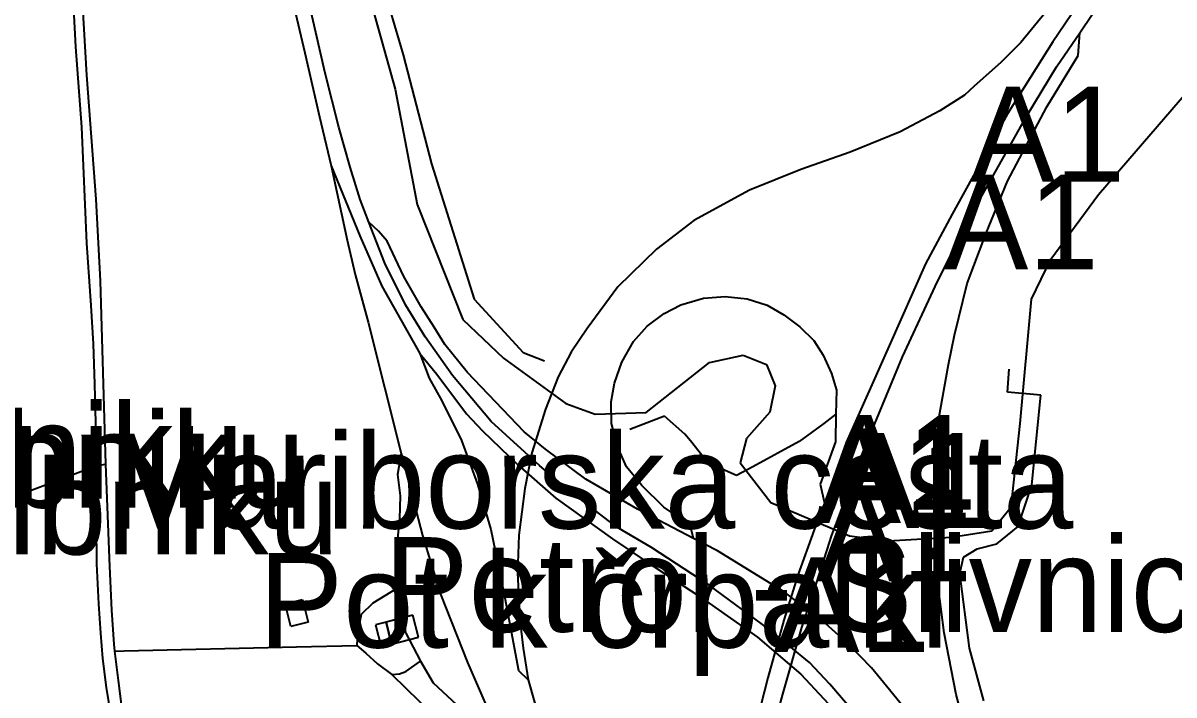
# Model space of a CAD drawing. Extents: x -8864 to 13231, y -7697 to 8949.
# Drawn here: x -2646 to -1893, y 236 to 676 of the extents above; entities that cross this region are included whole.
import ezdxf

# ---------------------------------------------------------------- set-up
doc = ezdxf.new("R2010")
doc.units = 0
for name, color, linetype in [('OSM_BUILDING_ROOF', 9, 'CONTINUOUS'), ('OSM_BUILDING_YES', 9, 'CONTINUOUS'), ('OSM_HIGHWAY_CYCLEWAY', 8, 'CONTINUOUS'), ('OSM_HIGHWAY_MOTORWAY', 8, 'CONTINUOUS'), ('OSM_HIGHWAY_MOTORWAY_LINK', 8, 'CONTINUOUS'), ('OSM_HIGHWAY_SECONDARY', 8, 'CONTINUOUS'), ('OSM_HIGHWAY_SERVICE', 8, 'CONTINUOUS'), ('OSM_HIGHWAY_TRACK', 8, 'CONTINUOUS'), ('OSM_HIGHWAY_UNCLASSIFIED', 8, 'CONTINUOUS'), ('OSM_LABELS', 8, 'CONTINUOUS'), ('OSM_WATERWAY_STREAM', 4, 'CONTINUOUS')]:
    doc.layers.add(name, color=color, linetype=linetype)

msp = doc.modelspace()

# ---------------------------------------------------------------- linework, layer by layer
at = {"layer": 'OSM_BUILDING_ROOF'}
for p, q in [((-2391.164122, 288.417401), (-2408.821092, 283.936245)), ((-2387.504091, 273.97318), (-2391.164122, 288.417401)), ((-2408.821092, 283.936245), (-2405.161061, 269.492024)), ((-2405.161061, 269.492024), (-2387.504091, 273.97318))]:
    msp.add_line(p, q, dxfattribs=at)
at = {"layer": 'OSM_BUILDING_YES'}
for p, q in [((-2474.893074, 295.8897), (-2463.530133, 298.72517)), ((-2471.164131, 280.97846), (-2474.893074, 295.8897)), ((-2463.530133, 298.72517), (-2459.801189, 283.82505)), ((-2459.801189, 283.82505), (-2471.164131, 280.97846)), ((-2408.821092, 283.936245), (-2415.704707, 282.190485)), ((-2415.704707, 282.190485), (-2412.044675, 267.746264)), ((-2405.161061, 269.492024), (-2408.821092, 283.936245)), ((-2412.044675, 267.746264), (-2405.161061, 269.492024))]:
    msp.add_line(p, q, dxfattribs=at)
at = {"layer": 'OSM_HIGHWAY_CYCLEWAY'}
for p, q in [((-2611.830302, 660.686896), (-2613.109016, 685.538962)), ((-2608.024789, 608.069456), (-2611.830302, 660.686896)), ((-2604.694008, 532.089963), (-2608.024789, 608.069456)), ((-2601.769045, 491.103513), (-2604.694008, 532.089963)), ((-2600.229995, 465.995699), (-2601.769045, 491.103513)), ((-2599.43367, 439.775935), (-2600.229995, 465.995699)), ((-2598.606717, 406.106111), (-2599.43367, 439.775935)), ((-2599.709321, 397.855448), (-2598.859397, 401.035622)), ((-2598.859397, 401.035622), (-2598.606717, 406.106111)), ((-2603.200899, 393.029588), (-2601.156488, 394.975499)), ((-2600.421419, 385.434974), (-2603.200899, 393.029588)), ((-2601.156488, 394.975499), (-2599.709321, 397.855448)), ((-2599.242246, 380.787026), (-2600.421419, 385.434974)), ((-2598.315753, 367.944012), (-2599.242246, 380.787026)), ((-2598.354037, 348.729529), (-2598.315753, 367.944012)), ((-2598.116671, 321.998269), (-2598.354037, 348.729529)), ((-2596.830301, 295.822983), (-2598.116671, 321.998269)), ((-2595.459703, 276.641858), (-2596.830301, 295.822983)), ((-2594.066135, 260.15165), (-2595.459703, 276.641858)), ((-2591.75373, 241.048362), (-2594.066135, 260.15165)), ((-2588.790484, 222.289778), (-2591.75373, 241.048362))]:
    msp.add_line(p, q, dxfattribs=at)
at = {"layer": 'OSM_HIGHWAY_MOTORWAY'}
for p, q in [((-1943.361622, 706.699356), (-1972.412162, 663.956026)), ((-1954.724564, 669.738163), (-1934.226859, 700.094378)), ((-1972.412162, 663.956026), (-2001.914462, 616.720422)), ((-1969.83942, 647.476938), (-1954.724564, 669.738163)), ((-1989.456574, 615.386083), (-1969.83942, 647.476938)), ((-2001.914462, 616.720422), (-2038.147238, 550.993101)), ((-2026.010942, 550.1369), (-1989.456574, 615.386083)), ((-2038.147238, 550.993101), (-2055.651068, 518.379629)), ((-2047.74142, 506.95991), (-2026.010942, 550.1369)), ((-2055.651068, 518.379629), (-2079.571438, 464.817032)), ((-2070.758267, 457.522645), (-2047.74142, 506.95991)), ((-2079.571438, 464.817032), (-2107.611258, 401.391446)), ((-2098.078332, 391.67301), (-2070.758267, 457.522645)), ((-2107.611258, 401.391446), (-2121.845562, 361.817172)), ((-2113.300385, 350.408572), (-2098.078332, 391.67301)), ((-2121.845562, 361.817172), (-2125.291198, 353.221804)), ((-2125.291198, 353.221804), (-2128.560724, 344.192776)), ((-2116.922132, 340.756853), (-2113.300385, 350.408572)), ((-2128.560724, 344.192776), (-2139.28048, 314.570447)), ((-2128.606666, 304.618502), (-2116.922132, 340.756853)), ((-2139.28048, 314.570447), (-2148.32336, 285.214987)), ((-2136.715396, 280.344649), (-2128.606666, 304.618502)), ((-2148.32336, 285.214987), (-2158.966547, 247.44207)), ((-2149.15797, 236.789596), (-2136.715396, 280.344649)), ((-2158.966547, 247.44207), (-2175.053838, 183.049088)), ((-2163.920605, 180.980863), (-2149.15797, 236.789596))]:
    msp.add_line(p, q, dxfattribs=at)
at = {"layer": 'OSM_HIGHWAY_MOTORWAY_LINK'}
for p, q in [((-1929.793474, 741.225381), (-1993.262087, 663.388932)), ((-2478.376995, 726.858996), (-2461.883885, 656.694998)), ((-2448.637329, 643.440563), (-2465.804253, 718.719528)), ((-1993.262087, 663.388932), (-2006.424417, 650.401365)), ((-1955.834824, 654.871401), (-1954.724564, 669.738163)), ((-2461.883885, 656.694998), (-2452.435185, 614.696674)), ((-2006.424417, 650.401365), (-2023.866991, 634.767358)), ((-1976.286588, 621.312772), (-1955.834824, 654.871401)), ((-2439.785873, 607.902664), (-2448.637329, 643.440563)), ((-2023.866991, 634.767358), (-2030.268217, 629.0297)), ((-2030.268217, 629.0297), (-2046.340194, 618.72193)), ((-2046.340194, 618.72193), (-2072.366231, 604.855923)), ((-2001.960404, 572.70947), (-1976.286588, 621.312772)), ((-2452.435185, 614.696674), (-2444.816501, 582.661416)), ((-2432.305015, 581.749617), (-2439.785873, 607.902664)), ((-2072.366231, 604.855923), (-2104.984917, 591.579249)), ((-2104.984917, 591.579249), (-2137.220756, 580.215127)), ((-2444.816501, 582.661416), (-2425.865504, 536.915823)), ((-2444.816501, 582.661416), (-2434.349425, 533.891321)), ((-2425.704708, 560.611462), (-2432.305015, 581.749617)), ((-2137.220756, 580.215127), (-2170.888447, 566.738302)), ((-2016.087511, 538.661583), (-2001.960404, 572.70947)), ((-2170.888447, 566.738302), (-2207.251391, 546.956725)), ((-2420.138091, 545.766939), (-2425.704708, 560.611462)), ((-2409.693986, 518.957842), (-2420.138091, 545.766939)), ((-2413.660296, 539.962564), (-2420.138091, 545.766939)), ((-2207.251391, 546.956725), (-2231.669464, 528.020229)), ((-2425.865504, 536.915823), (-2411.661827, 503.957647)), ((-2408.040081, 533.301988), (-2413.660296, 539.962564)), ((-2028.399917, 505.62557), (-2016.087511, 538.661583)), ((-2434.349425, 533.891321), (-2429.104402, 511.496663)), ((-2397.098273, 510.128965), (-2408.040081, 533.301988)), ((-2231.669464, 528.020229), (-2257.021688, 503.368313)), ((-2396.164122, 491.637249), (-2409.693986, 518.957842)), ((-2429.104402, 511.496663), (-2420.605166, 480.239769)), ((-2385.811901, 490.30291), (-2397.098273, 510.128965)), ((-2036.646472, 471.866791), (-2028.399917, 505.62557)), ((-2411.661827, 503.957647), (-2386.769022, 459.713185)), ((-2257.021688, 503.368313), (-2277.213114, 476.136676)), ((-2383.254473, 470.754841), (-2396.164122, 491.637249)), ((-2377.404549, 476.948399), (-2385.811901, 490.30291)), ((-2226.661807, 486.021905), (-2215.781254, 491.637249)), ((-2215.781254, 491.637249), (-2200.980334, 496.051687)), ((-2200.980334, 496.051687), (-2186.723058, 497.108039)), ((-2186.723058, 497.108039), (-2172.473439, 495.651386)), ((-2172.473439, 495.651386), (-2159.257511, 491.359261)), ((-2159.257511, 491.359261), (-2148.415244, 485.187943)), ((-2237.909894, 477.615568), (-2226.661807, 486.021905)), ((-2148.415244, 485.187943), (-2137.886912, 477.226386)), ((-2420.605166, 480.239769), (-2398.920631, 394.186015)), ((-2370.321853, 465.628755), (-2377.404549, 476.948399)), ((-2277.213114, 476.136676), (-2287.626591, 460.613864)), ((-2246.799634, 467.563547), (-2237.909894, 477.615568)), ((-2137.886912, 477.226386), (-2128.698549, 468.186239)), ((-2365.237626, 445.380159), (-2383.254473, 470.754841)), ((-2254.510202, 454.164558), (-2246.799634, 467.563547)), ((-2128.698549, 468.186239), (-2122.779713, 458.73467)), ((-2040.612782, 452.641188), (-2036.646472, 471.866791)), ((-2386.769022, 459.713185), (-2375.597505, 446.147404)), ((-2386.769022, 459.713185), (-2380.574534, 443.723355)), ((-2355.689386, 447.626297), (-2370.321853, 465.628755)), ((-2287.626591, 460.613864), (-2296.187082, 444.47948)), ((-2259.318778, 440.443104), (-2254.510202, 454.164558)), ((-2122.779713, 458.73467), (-2117.190125, 446.692259)), ((-2046.860868, 417.225604), (-2040.612782, 452.641188)), ((-2375.597505, 446.147404), (-2356.026293, 420.339062)), ((-2339.939001, 415.235215), (-2365.237626, 445.380159)), ((-2318.384635, 408.418966), (-2355.689386, 447.626297)), ((-2117.190125, 446.692259), (-2113.897629, 435.839634)), ((-2380.574534, 443.723355), (-2372.266723, 428.723159)), ((-2296.187082, 444.47948), (-2304.456609, 423.274608)), ((-2261.4857, 428.222782), (-2259.318778, 440.443104)), ((-2113.897629, 435.839634), (-2114.295791, 420.127791)), ((-2372.266723, 428.723159), (-2359.464272, 402.748024)), ((-2304.456609, 423.274608), (-2313.384634, 394.753109)), ((-2261.301933, 414.02319), (-2261.4857, 428.222782)), ((-2356.026293, 420.339062), (-2345.765955, 409.030538)), ((-2308.154924, 386.235578), (-2339.939001, 415.235215)), ((-2114.295791, 420.127791), (-2114.540814, 401.825106)), ((-2049.824115, 369.589697), (-2046.860868, 417.225604)), ((-2345.765955, 409.030538), (-2322.33563, 386.702596)), ((-2304.448952, 397.021486), (-2318.384635, 408.418966)), ((-2257.220769, 398.833963), (-2261.301933, 414.02319)), ((-2359.464272, 402.748024), (-2349.020166, 374.282123)), ((-2114.540814, 401.825106), (-2124.571443, 374.193167)), ((-2398.920631, 394.186015), (-2384.870094, 340.690136)), ((-2313.384634, 394.753109), (-2317.94053, 371.368816)), ((-2277.978811, 377.42894), (-2304.448952, 397.021486)), ((-2251.478042, 385.612886), (-2257.220769, 398.833963)), ((-2322.33563, 386.702596), (-2297.695505, 365.130781)), ((-2290.115106, 371.001873), (-2308.154924, 386.235578)), ((-2241.439756, 373.381444), (-2251.478042, 385.612886)), ((-2244.150323, 357.725199), (-2277.978811, 377.42894)), ((-2349.020166, 374.282123), (-2340.184024, 344.504122)), ((-2317.94053, 371.368816), (-2321.90684, 340.723494)), ((-2257.67253, 346.060851), (-2290.115106, 371.001873)), ((-2226.998713, 359.170733), (-2241.439756, 373.381444)), ((-2124.571443, 374.193167), (-2121.845562, 361.817172)), ((-2049.380011, 345.093455), (-2049.824115, 369.589697)), ((-2297.695505, 365.130781), (-2260.582178, 338.310564)), ((-2207.580641, 338.610791), (-2244.150323, 357.725199)), ((-2209.724592, 347.517504), (-2226.998713, 359.170733)), ((-2207.580641, 338.610791), (-2209.724592, 347.517504)), ((-2384.870094, 340.690136), (-2373.20853, 302.227811)), ((-2340.184024, 344.504122), (-2331.700103, 303.284162)), ((-2321.90684, 340.723494), (-2322.810362, 316.316208)), ((-2234.961961, 332.806415), (-2257.67253, 346.060851)), ((-2048.85168, 332.750818), (-2049.380011, 345.093455)), ((-2260.582178, 338.310564), (-2239.188607, 324.010897)), ((-2197.236076, 308.143381), (-2234.961961, 332.806415)), ((-2191.876198, 330.5158), (-2207.580641, 338.610791)), ((-2047.396856, 307.50957), (-2048.85168, 332.750818)), ((-2239.188607, 324.010897), (-2203.254453, 300.515409)), ((-2148.200849, 303.806779), (-2191.876198, 330.5158)), ((-2322.810362, 316.316208), (-2321.164114, 285.415138)), ((-2373.20853, 302.227811), (-2355.467334, 257.327299)), ((-2331.700103, 303.284162), (-2322.067636, 252.090018)), ((-2158.162565, 279.188222), (-2197.236076, 308.143381)), ((-2121.072209, 282.94661), (-2148.200849, 303.806779)), ((-2043.468831, 276.786411), (-2047.396856, 307.50957)), ((-2203.254453, 300.515409), (-2165.758278, 273.928702)), ((-2321.164114, 285.415138), (-2319.050791, 266.767749)), ((-2131.57757, 257.494092), (-2158.162565, 279.188222)), ((-2105.620446, 269.002767), (-2121.072209, 282.94661)), ((-2165.758278, 273.928702), (-2137.25904, 249.821642)), ((-2035.697008, 236.556087), (-2043.468831, 276.786411)), ((-2319.050791, 266.767749), (-2315.758294, 246.163329)), ((-2090.972665, 253.902496), (-2105.620446, 269.002767)), ((-2355.467334, 257.327299), (-2341.049262, 224.246809)), ((-2118.23913, 243.294499), (-2131.57757, 257.494092)), ((-2322.067636, 252.090018), (-2315.758294, 246.163329)), ((-2137.25904, 249.821642), (-2119.127339, 230.35141)), ((-2066.60819, 224.068897), (-2090.972665, 253.902496)), ((-2315.758294, 246.163329), (-2306.761356, 214.539491)), ((-2102.940507, 225.436594), (-2118.23913, 243.294499)), ((-2030.811862, 218.031012), (-2035.697008, 236.556087))]:
    msp.add_line(p, q, dxfattribs=at)
at = {"layer": 'OSM_HIGHWAY_SECONDARY'}
for p, q in [((-2604.58681, 642.050626), (-2607.312691, 687.129049)), ((-2598.583747, 560.733776), (-2604.58681, 642.050626)), ((-2595.651128, 507.438048), (-2598.583747, 560.733776)), ((-2592.167207, 387.214093), (-2595.651128, 507.438048)), ((-2589.63275, 320.385942), (-2592.167207, 387.214093)), ((-2588.223868, 291.753249), (-2589.63275, 320.385942)), ((-2586.746073, 269.347471), (-2588.223868, 291.753249)), ((-2586.278998, 264.866315), (-2586.746073, 269.347471)), ((-2584.020192, 245.707429), (-2586.278998, 264.866315)), ((-2581.233055, 224.947337), (-2584.020192, 245.707429))]:
    msp.add_line(p, q, dxfattribs=at)
at = {"layer": 'OSM_HIGHWAY_SERVICE'}
for p, q in [((-2226.485696, 418.671138), (-2249.288149, 410.042411)), ((-2213.1396, 406.962312), (-2226.485696, 418.671138)), ((-2114.295791, 420.127791), (-2122.190126, 413.967592)), ((-2209.609737, 402.514515), (-2213.1396, 406.962312)), ((-2122.190126, 413.967592), (-2138.292731, 402.147572)), ((-2198.147255, 388.070294), (-2209.609737, 402.514515)), ((-2138.292731, 402.147572), (-2168.667926, 385.446094)), ((-2398.920631, 394.186015), (-2401.309605, 380.442322)), ((-2600.421419, 385.434974), (-2645.000291, 368.533345)), ((-2592.167207, 387.214093), (-2600.421419, 385.434974)), ((-2179.41831, 379.83075), (-2198.147255, 388.070294)), ((-2168.667926, 385.446094), (-2179.41831, 379.83075)), ((-2401.309605, 380.442322), (-2399.586787, 366.631912)), ((-2645.000291, 368.533345), (-2716.715459, 350.697679)), ((-2399.586787, 366.631912), (-2399.961979, 351.476044)), ((-2399.961979, 351.476044), (-2402.090616, 329.915347)), ((-2402.090616, 329.915347), (-2401.75371, 305.808287)), ((-2401.75371, 305.808287), (-2417.473466, 296.245524)), ((-2401.75371, 305.808287), (-2399.877752, 292.109072)), ((-2417.473466, 296.245524), (-2425.038551, 288.817702)), ((-2425.038551, 288.817702), (-2427.511752, 277.164474)), ((-2399.877752, 292.109072), (-2395.896129, 276.564022)), ((-2427.511752, 277.164474), (-2427.825688, 268.569106)), ((-2395.896129, 276.564022), (-2386.340232, 258.227978)), ((-2395.880815, 251.589641), (-2386.340232, 258.227978)), ((-2386.340232, 258.227978), (-2377.902252, 244.028386)), ((-2405.107462, 249.476937), (-2399.923694, 249.955076)), ((-2399.923694, 249.955076), (-2395.880815, 251.589641)), ((-2377.902252, 244.028386), (-2349.096736, 217.341604))]:
    msp.add_line(p, q, dxfattribs=at)
at = {"layer": 'OSM_HIGHWAY_TRACK'}
for p, q in [((-2415.229974, 714.583077), (-2397.565348, 655.449615)), ((-2397.565348, 655.449615), (-2379.081425, 583.984635)), ((-2379.081425, 583.984635), (-2351.148804, 495.273323)), ((-2351.148804, 495.273323), (-2319.112047, 460.358116)), ((-2319.112047, 460.358116), (-2305.145736, 455.020759)), ((-2002.014003, 434.483056), (-2000.850143, 449.616686)), ((-1980.245241, 432.42595), (-2002.014003, 434.483056)), ((-1985.995624, 373.69279), (-1980.245241, 432.42595)), ((-1995.030847, 346.583467), (-1985.995624, 373.69279)), ((-2008.997158, 335.085911), (-1995.030847, 346.583467)), ((-2030.76592, 326.457185), (-2021.891493, 331.783422)), ((-2021.891493, 331.783422), (-2008.997158, 335.085911)), ((-2033.231464, 315.782472), (-2030.76592, 326.457185)), ((-2026.822581, 266.878943), (-2033.231464, 315.782472)), ((-2017.618905, 232.397397), (-2026.822581, 266.878943))]:
    msp.add_line(p, q, dxfattribs=at)
at = {"layer": 'OSM_HIGHWAY_UNCLASSIFIED'}
for p, q in [((-2586.278998, 264.866315), (-2580.214679, 265.066466)), ((-2580.214679, 265.066466), (-2467.412216, 267.790742)), ((-2467.412216, 267.790742), (-2427.825688, 268.569106)), ((-2427.825688, 268.569106), (-2422.128903, 263.576454)), ((-2422.128903, 263.576454), (-2414.494905, 256.560054)), ((-2414.494905, 256.560054), (-2405.107462, 249.476937)), ((-2405.107462, 249.476937), (-2378.200874, 223.357249))]:
    msp.add_line(p, q, dxfattribs=at)
at = {"layer": 'OSM_WATERWAY_STREAM'}
for p, q in [((-2432.481125, 739.635294), (-2402.909912, 632.854806)), ((-1942.450443, 563.858354), (-1874.272794, 643.129217)), ((-2402.909912, 632.854806), (-2388.530125, 557.286733)), ((-1973.667904, 521.548684), (-1942.450443, 563.858354)), ((-2388.530125, 557.286733), (-2358.545435, 482.130082)), ((-1986.401443, 495.273323), (-1973.667904, 521.548684)), ((-1993.798075, 413.945353), (-1986.401443, 495.273323)), ((-2358.545435, 482.130082), (-2331.845586, 456.655325)), ((-2331.845586, 456.655325), (-2291.179425, 427.088594)), ((-2238.468852, 421.117426), (-2197.121222, 453.786496)), ((-2197.121222, 453.786496), (-2174.938983, 458.712431)), ((-2174.938983, 458.712431), (-2159.7399, 452.552232)), ((-2159.7399, 452.552232), (-2153.989517, 438.586149)), ((-2153.989517, 438.586149), (-2157.687833, 421.339816)), ((-2291.179425, 427.088594), (-2271.876207, 420.105552)), ((-2271.876207, 420.105552), (-2238.468852, 421.117426)), ((-2157.687833, 421.339816), (-2172.886916, 404.082363)), ((-1999.709255, 359.293047), (-1993.798075, 413.945353)), ((-2172.886916, 404.082363), (-2176.991051, 388.070294)), ((-2176.991051, 388.070294), (-2156.868537, 362.195235)), ((-2156.868537, 362.195235), (-2105.520905, 340.423268)), ((-2012.281998, 343.714638), (-1999.709255, 359.293047)), ((-2105.520905, 340.423268), (-2080.053827, 337.143018)), ((-2080.053827, 337.143018), (-2038.568371, 339.600425)), ((-2038.568371, 339.600425), (-2012.281998, 343.714638))]:
    msp.add_line(p, q, dxfattribs=at)

# ---------------------------------------------------------------- texts
at = {"layer": 'OSM_LABELS'}
for s, p in [('A1', (-2026.360124, 572.375271)), ('A1', (-2043.731307, 514.927733)), ('Cesta ob ribniku', (-3101.149097, 364.625378)), ('Cesta ob ribniku', (-3061.039729, 358.871911)), ('A1', (-2123.56838, 357.519488)), ('Mariborska cesta', (-2590.571671, 345.143247)), ('A1', (-2126.925961, 348.70729)), ('A1', (-2115.111258, 345.582713)), ('Cesta ob ribniku', (-3038.993924, 328.196849)), ('A1', (-2126.701108, 310.51208)), ('Petrol - Slivnica Ac - Zahod', (-2410.110525, 277.460253)), ('Pot k črpalki', (-2492.207672, 267.19191)), ('A1', (-2154.208127, 264.329814))]:
    msp.add_text(s, height=62.042552, dxfattribs=at).set_placement(p)

doc.saveas('drawing.dxf')
